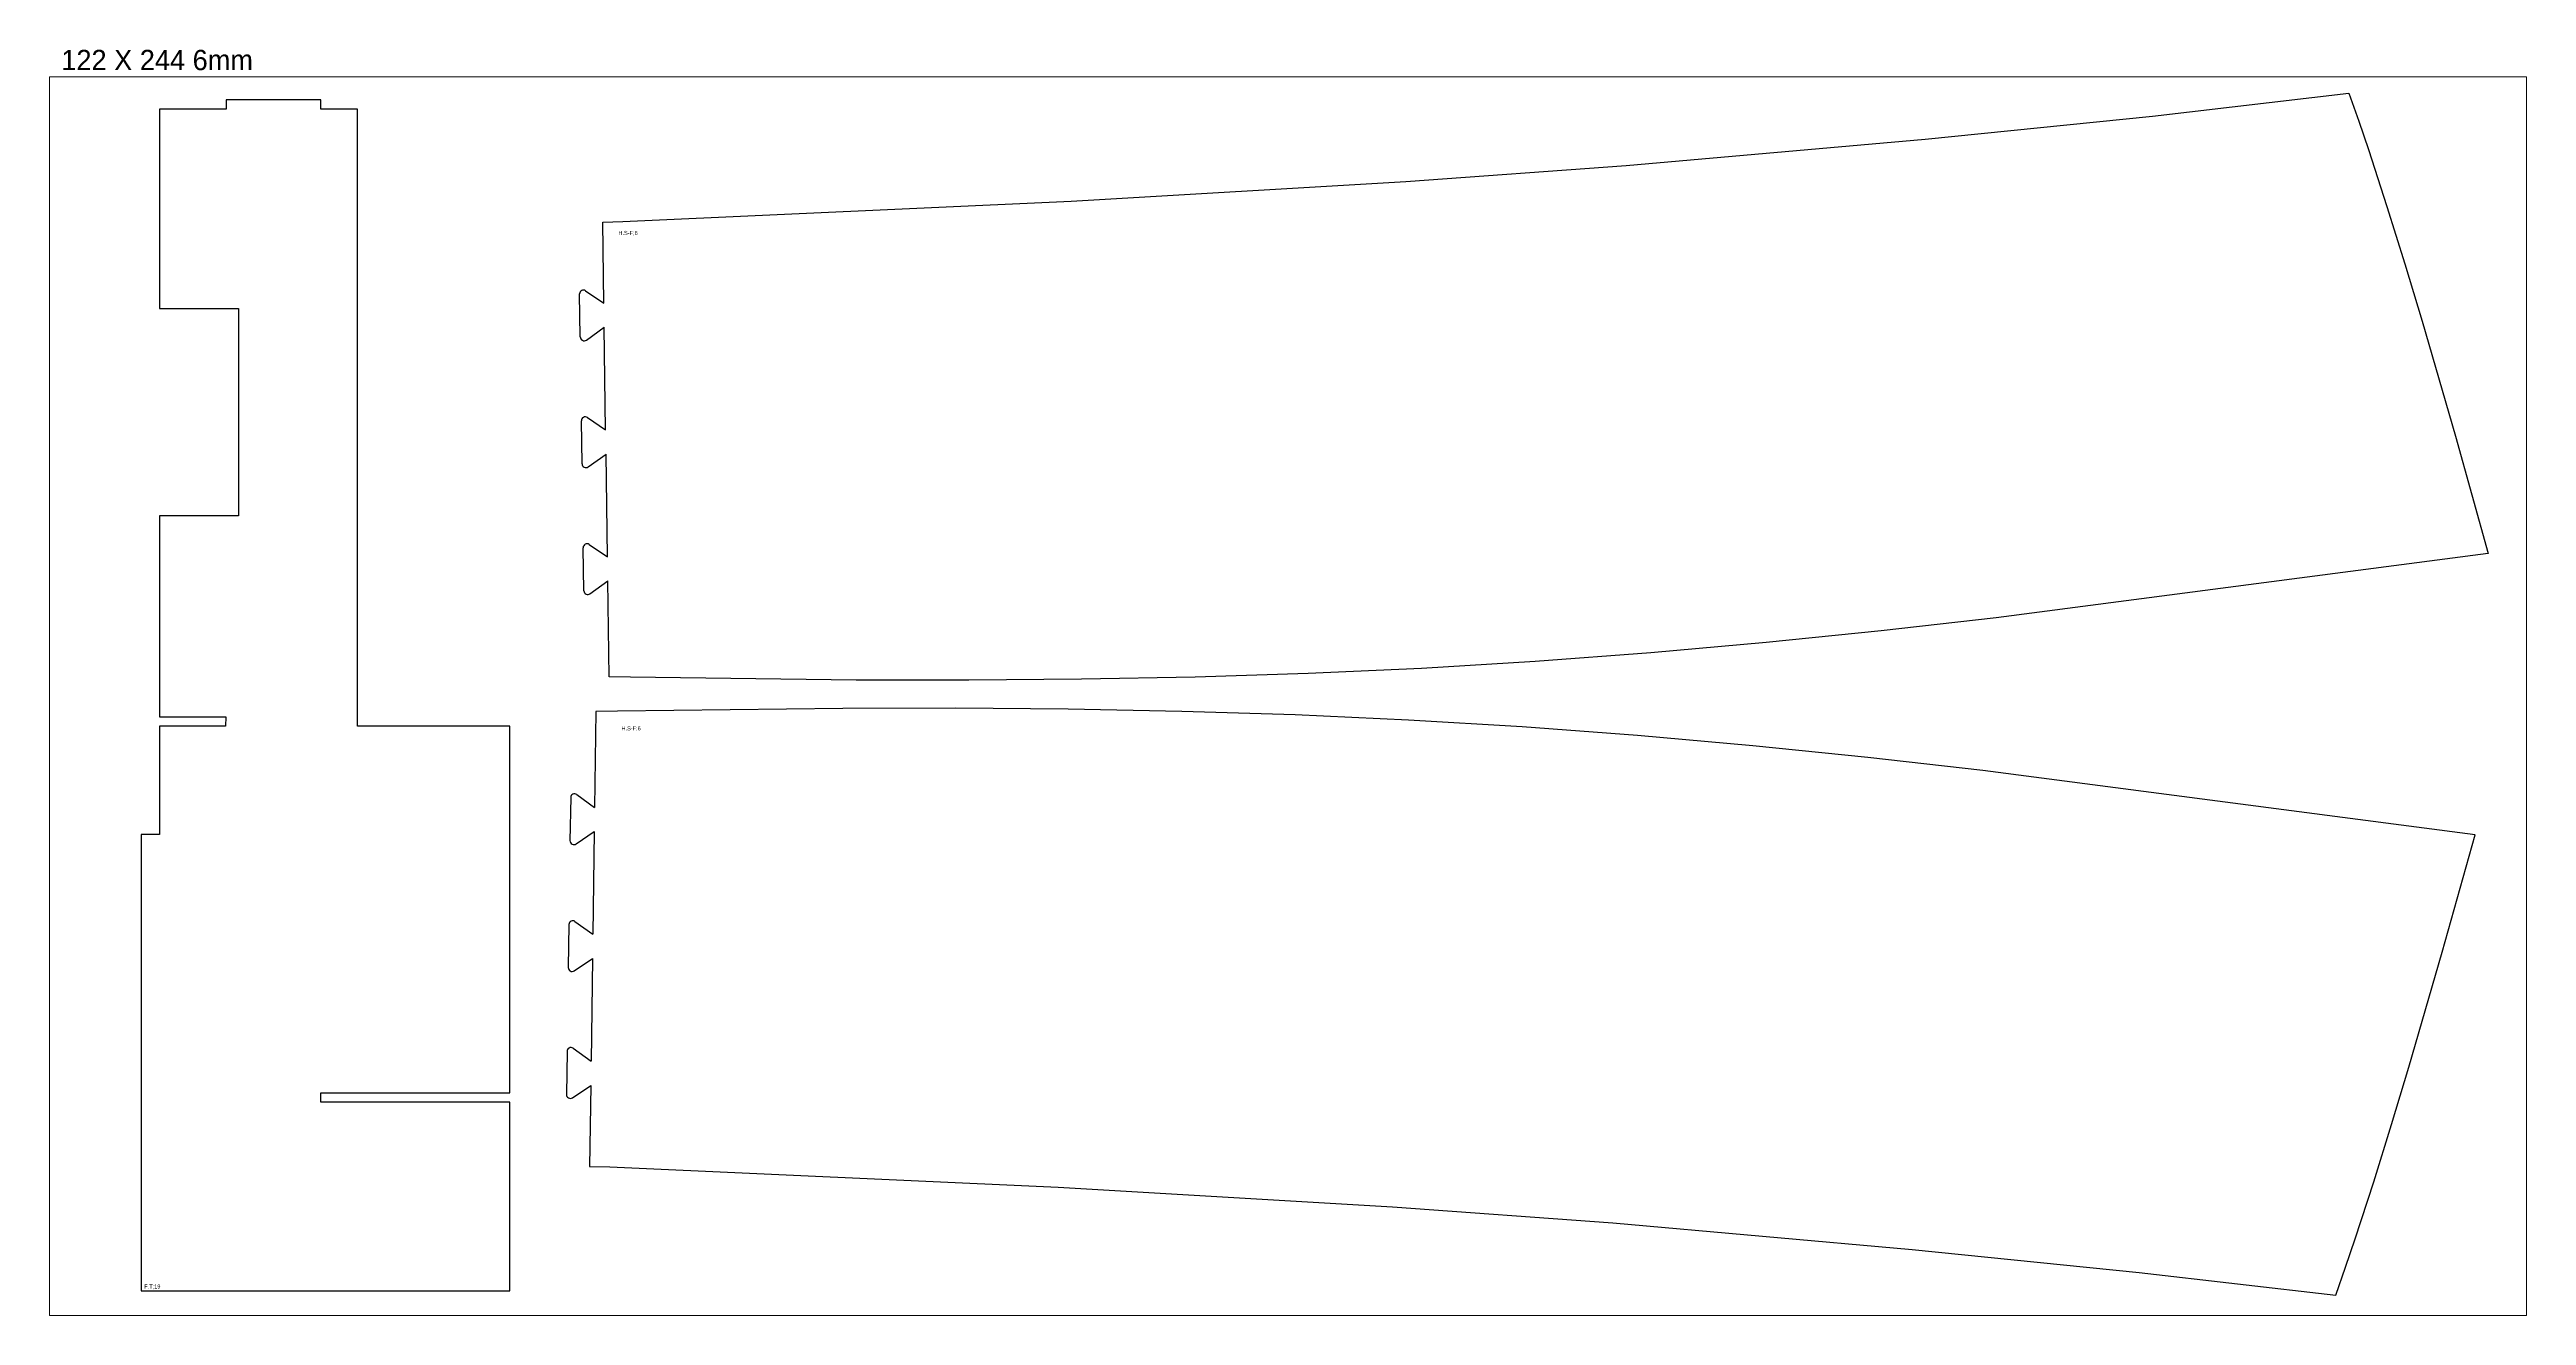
# Model space of a CAD drawing. Header units: millimetres. Extents: x 0 to 7720, y 0 to 5733.
# Drawn here: x 0 to 2440, y 1480 to 2726 of the extents above; entities that cross this region are included whole.
import ezdxf

# ---------------------------------------------------------------- set-up
doc = ezdxf.new("R2010")
doc.units = ezdxf.units.MM
doc.layers.add('CORTE_6MM', color=1, linetype='Continuous')
doc.layers.add('plate', color=3, linetype='Continuous')

msp = doc.modelspace()

# ---------------------------------------------------------------- linework, layer by layer
at = {"layer": 'CORTE_6MM'}
for p, q in [((546.1, 2476.8), (544.9, 2556.4)), ((528.1, 2489), (546.1, 2476.8)), ((522.8, 2443.4), (522.2, 2485.8)), ((528.8, 2440.4), (546.4, 2453.1)), ((547.8, 2351.8), (546.4, 2453.1)), ((524.6, 2318.4), (524, 2360.8)), ((529.9, 2364), (547.8, 2351.8)), ((530.6, 2315.4), (548.2, 2328.1)), ((549.6, 2226.8), (548.2, 2328.1)), ((526.4, 2193.4), (525.7, 2235.8)), ((531.7, 2239), (549.6, 2226.8)), ((532.4, 2190.4), (550, 2203.1)), ((551.3, 2108.8), (550, 2203.1)), ((538.3, 2074.4), (537, 1980)), ((513.4, 1989.7), (512.7, 1947.3)), ((519.4, 1992.7), (537, 1980)), ((518.7, 1944.1), (536.6, 1956.3)), ((536.6, 1956.3), (535.2, 1855.1)), ((511.6, 1864.7), (511, 1822.3)), ((517.6, 1867.8), (535.2, 1855.1)), ((516.9, 1819.1), (534.8, 1831.3)), ((534.8, 1831.3), (533.4, 1730.1)), ((509.8, 1739.7), (509.2, 1697.3)), ((515.8, 1742.8), (533.4, 1730.1)), ((515.1, 1694.1), (533.1, 1706.3)), ((533.1, 1706.3), (531.9, 1626.5))]:
    msp.add_line(p, q, dxfattribs=at)
for points in [[(186.3, 2267.2), (108.3, 2267.2), (108.3, 2069.2), (173.7, 2069.2), (173.2, 2060.2), (108.3, 2060.2), (108.3, 1953.4), (90.3, 1953.4), (90.3, 1503.9), (453.3, 1503.9), (453.3, 1689.8), (267.1, 1689.8), (267.1, 1698.8), (453.3, 1698.8), (453.3, 2060.2), (303.3, 2060.2), (303.3, 2667.9), (267.2, 2667.9), (267.2, 2676.9), (174, 2676.9), (174, 2667.9), (108.3, 2667.9), (108.3, 2471.4), (186.3, 2471.4), (186.3, 2267.2)], [(544.9, 2556.6), (564.8, 2557.2), (1006.5, 2577.1), (1336, 2596.4), (1553.1, 2612.4), (1847.7, 2638.3), (2071.5, 2661), (2265.1, 2683.6), (2274.9, 2655.8), (2284.3, 2627.9), (2302.6, 2571.9), (2320.1, 2515.5), (2337.2, 2459.1), (2370, 2345.7), (2402.4, 2230)], [(2402.4, 2230), (1917.5, 2166.9), (1804.3, 2154), (1690.9, 2142.4), (1577.4, 2132.2), (1463.6, 2123.7), (1351.6, 2117), (1240, 2112), (1128.4, 2108.5), (1016.6, 2106.4), (905.5, 2105.4), (794.5, 2105.5), (572.4, 2108.2), (551.3, 2108.8)], [(2389.4, 1953.2), (1904.5, 2016.3), (1791.3, 2029.1), (1677.9, 2040.8), (1564.4, 2050.9), (1450.6, 2059.4), (1338.6, 2066.1), (1227, 2071.1), (1115.4, 2074.6), (1003.6, 2076.8), (892.5, 2077.7), (781.5, 2077.6), (559.4, 2074.9), (538.3, 2074.4)], [(531.9, 1626.5), (551.8, 1625.9), (993.5, 1606.1), (1323, 1586.7), (1540.1, 1570.8), (1834.7, 1544.8), (2058.5, 1522.1), (2252.1, 1499.6), (2261.9, 1527.4), (2271.3, 1555.3), (2289.6, 1611.3), (2307.1, 1667.6), (2324.2, 1724.1), (2357, 1837.4), (2389.4, 1953.2)]]:
    msp.add_lwpolyline(points, dxfattribs=at)
for centre, start, end in [((526, 2485.8), 55.8275, 180.8195), ((526.6, 2443.5), 180.8195, 305.8115), ((527.8, 2360.9), 55.8275, 180.8195), ((528.4, 2318.5), 180.8195, 305.8115), ((529.5, 2235.9), 55.8275, 180.8195), ((530.2, 2193.5), 180.8195, 305.8115), ((517.2, 1989.7), 54.1885, 179.1805), ((516.5, 1947.3), 179.1805, 304.1725), ((515.4, 1864.7), 54.1885, 179.1805), ((514.8, 1822.3), 179.1805, 304.1725), ((513.6, 1739.7), 54.1885, 179.1805), ((513, 1697.3), 179.1805, 304.1725)]:
    msp.add_arc(centre, 3.8, start, end, dxfattribs=at)
at = {"layer": 'plate', "lineweight": 0}
msp.add_lwpolyline([(0, 2699.7), (2440, 2699.7), (2440, 1479.7), (0, 1479.7)], close=True, dxfattribs=at)

# ---------------------------------------------------------------- texts
at = {"lineweight": 0, "attachment_point": 1}
for s, insert, char_height, width in [('122 X 244 6mm', (11.6, 2726.2), 20, 47402.464), ('H.S-F;6', (560.4, 2547.9), 4, 9480.493), ('H.S-F;6', (563.4, 2059.9), 4, 9480.493), ('F.T;19', (93.3, 1510.2), 4, 9480.493)]:
    msp.add_mtext(s, dxfattribs=dict(at, insert=insert, char_height=char_height, width=width))

doc.saveas('drawing.dxf')
